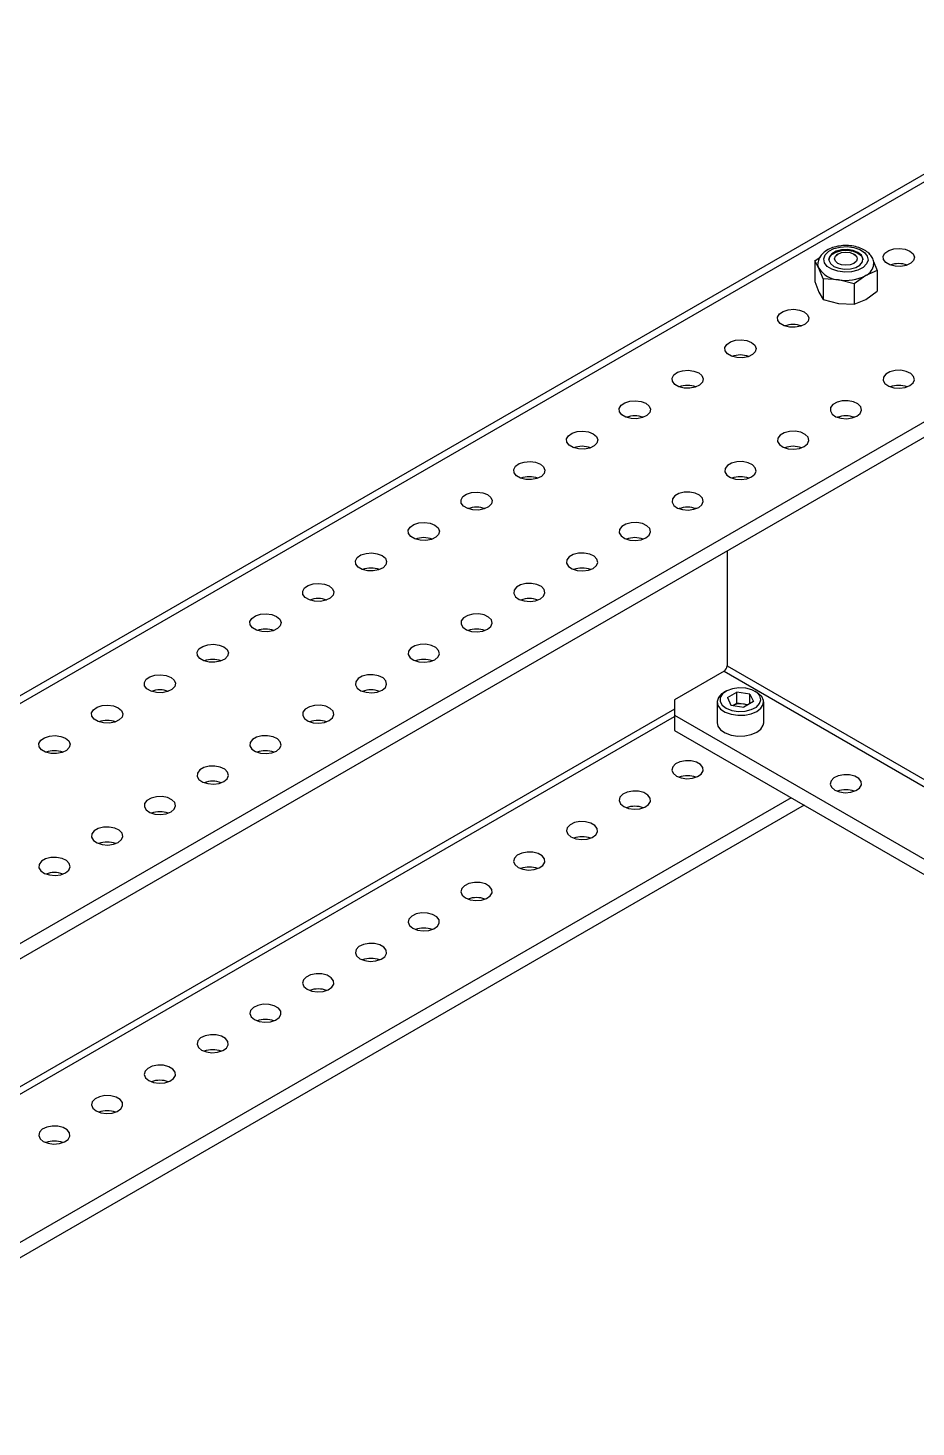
# Model space of a CAD drawing. Header units: inches. Extents: x 0 to 11, y 0 to 8.4.
# Drawn here: x 6.74 to 7.236, y 5.919 to 6.701 of the extents above; entities that cross this region are included whole.
import ezdxf

# ---------------------------------------------------------------- set-up
doc = ezdxf.new("R2010")
doc.units = ezdxf.units.IN
doc.header["$MEASUREMENT"] = 0

msp = doc.modelspace()

# ---------------------------------------------------------------- linework, layer by layer
at = {"color": 7, "linetype": 'Continuous', "lineweight": 25}
for p, q in [((7.38222, 6.70083), (5.79123, 5.78237)), ((5.79768, 5.78173), (7.38867, 6.70019)), ((5.91377, 5.71472), (7.50476, 6.63318)), ((5.91377, 5.70621), (7.50476, 6.62467)), ((7.17974, 6.57068), (7.18279, 6.57289)), ((7.19266, 6.57455), (7.1918, 6.57405)), ((7.20253, 6.57405), (7.20167, 6.57455)), ((7.20992, 6.57535), (7.2105, 6.57435)), ((7.17974, 6.57068), (7.17974, 6.55923)), ((7.18207, 6.56657), (7.17974, 6.57068)), ((7.18441, 6.56062), (7.18207, 6.56657)), ((7.21459, 6.56529), (7.20822, 6.56253)), ((7.21257, 6.57046), (7.21459, 6.56529)), ((7.21459, 6.56529), (7.21459, 6.55384)), ((7.17974, 6.55923), (7.18207, 6.55328)), ((7.18441, 6.56062), (7.18441, 6.54917)), ((7.19312, 6.5602), (7.18441, 6.56062)), ((7.20184, 6.55793), (7.19312, 6.5602)), ((7.20822, 6.56253), (7.20184, 6.55793)), ((7.20184, 6.55793), (7.20184, 6.54648)), ((7.18207, 6.55328), (7.18441, 6.54917)), ((7.20822, 6.54924), (7.21459, 6.55384)), ((7.18441, 6.54917), (7.19312, 6.54691)), ((7.19312, 6.54691), (7.20184, 6.54648)), ((7.20184, 6.54648), (7.20822, 6.54924)), ((7.13088, 6.40883), (7.13088, 6.34451)), ((7.12911, 6.34145), (7.10141, 6.32546)), ((7.12911, 6.34145), (7.66684, 6.03102)), ((7.13088, 6.34451), (7.67037, 6.03307)), ((7.10141, 6.32546), (7.10141, 6.31696)), ((7.12522, 6.32434), (7.12522, 6.3127)), ((7.13015, 6.3303), (7.12903, 6.32965)), ((7.13098, 6.32676), (7.13629, 6.32983)), ((7.13098, 6.32676), (7.13292, 6.32256)), ((7.13403, 6.32239), (7.13629, 6.3237)), ((7.14356, 6.3287), (7.13629, 6.32983)), ((7.13629, 6.3237), (7.13629, 6.32983)), ((7.13993, 6.32314), (7.13629, 6.3237)), ((7.14246, 6.32275), (7.13993, 6.32314)), ((7.1455, 6.32451), (7.14019, 6.32144)), ((7.14356, 6.3287), (7.1455, 6.32451)), ((7.14356, 6.32338), (7.14356, 6.3287)), ((7.14745, 6.32965), (7.14633, 6.3303)), ((7.15126, 6.3127), (7.15126, 6.32434)), ((7.10141, 6.32036), (6.22753, 5.81587)), ((6.23106, 5.81383), (7.10141, 6.31627)), ((7.10141, 6.31696), (7.63177, 6.01078)), ((7.10141, 6.31696), (7.10141, 6.30845)), ((7.13292, 6.32256), (7.14019, 6.32144)), ((7.10141, 6.30845), (7.62441, 6.00653)), ((7.16653, 6.27086), (6.30295, 5.77233)), ((7.17389, 6.26661), (6.31032, 5.76808))]:
    msp.add_line(p, q, dxfattribs=at)
at = {"color": 7, "linetype": 'Continuous', "lineweight": 25, "flags": 128}
for points in [[(7.20037, 6.56467), (7.19652, 6.56444), (7.19273, 6.5649), (7.18938, 6.56602), (7.18679, 6.56768), (7.18522, 6.56972), (7.18481, 6.57194), (7.18562, 6.57413), (7.18755, 6.57606), (7.19043, 6.57756), (7.19397, 6.57846), (7.19781, 6.5787), (7.2016, 6.57823), (7.20495, 6.57712), (7.20754, 6.57546), (7.20912, 6.57341), (7.20952, 6.57119), (7.20871, 6.56901), (7.20678, 6.56707), (7.2039, 6.56558), (7.20037, 6.56467)], [(7.18763, 6.57136), (7.18795, 6.57258), (7.18935, 6.57432), (7.19169, 6.57567), (7.1947, 6.57648), (7.198, 6.57664), (7.2012, 6.57615), (7.20391, 6.57505), (7.20581, 6.57349), (7.20667, 6.57164), (7.2067, 6.57136)], [(7.1947, 6.57689), (7.19169, 6.57608), (7.18935, 6.57473), (7.18795, 6.57299), (7.18766, 6.57109), (7.18852, 6.56924), (7.19042, 6.56767), (7.19313, 6.56658), (7.19634, 6.56608), (7.19964, 6.56625), (7.20264, 6.56706), (7.20498, 6.56841), (7.20638, 6.57014), (7.20667, 6.57205), (7.20581, 6.57389), (7.20391, 6.57546), (7.2012, 6.57656), (7.198, 6.57705), (7.1947, 6.57689)], [(7.20167, 6.56935), (7.1996, 6.56855), (7.19717, 6.56827), (7.19473, 6.56855), (7.19266, 6.56935), (7.19128, 6.57054), (7.1908, 6.57195), (7.19128, 6.57336), (7.19266, 6.57455), (7.19473, 6.57535), (7.19717, 6.57562), (7.1996, 6.57535), (7.20167, 6.57455), (7.20305, 6.57336), (7.20353, 6.57195), (7.20305, 6.57054), (7.20167, 6.56935)], [(7.23282, 6.5762), (7.23463, 6.57467), (7.23537, 6.57286), (7.23493, 6.57102), (7.23336, 6.5694), (7.23089, 6.56821), (7.22784, 6.56762), (7.22463, 6.56771), (7.22168, 6.56846), (7.21941, 6.56977), (7.21811, 6.57147), (7.21796, 6.57332), (7.21899, 6.57509), (7.22104, 6.57651), (7.22385, 6.57742), (7.22703, 6.57767), (7.23016, 6.57725), (7.23282, 6.5762)], [(7.18207, 6.56657), (7.18168, 6.56773), (7.18154, 6.56875)], [(7.17389, 6.54218), (7.17571, 6.54065), (7.17644, 6.53884), (7.176, 6.537), (7.17444, 6.53538), (7.17196, 6.5342), (7.16891, 6.53361), (7.1657, 6.53369), (7.16276, 6.53444), (7.16049, 6.53576), (7.15919, 6.53745), (7.15904, 6.53931), (7.16006, 6.54107), (7.16211, 6.5425), (7.16492, 6.5434), (7.16811, 6.54366), (7.17124, 6.54323), (7.17389, 6.54218)], [(7.14443, 6.52517), (7.14625, 6.52364), (7.14698, 6.52183), (7.14654, 6.52), (7.14497, 6.51837), (7.1425, 6.51719), (7.13945, 6.5166), (7.13624, 6.51668), (7.1333, 6.51743), (7.13102, 6.51875), (7.12972, 6.52045), (7.12958, 6.5223), (7.1306, 6.52406), (7.13265, 6.52549), (7.13546, 6.52639), (7.13865, 6.52665), (7.14178, 6.52622), (7.14443, 6.52517)], [(7.11497, 6.50816), (7.11678, 6.50663), (7.11752, 6.50483), (7.11707, 6.50299), (7.11551, 6.50137), (7.11304, 6.50018), (7.10999, 6.49959), (7.10678, 6.49968), (7.10383, 6.50043), (7.10156, 6.50174), (7.10026, 6.50344), (7.10011, 6.50529), (7.10113, 6.50705), (7.10319, 6.50848), (7.106, 6.50938), (7.10918, 6.50964), (7.11231, 6.50921), (7.11497, 6.50816)], [(7.23282, 6.50102), (7.23463, 6.50255), (7.23537, 6.50436), (7.23493, 6.5062), (7.23336, 6.50782), (7.23089, 6.50901), (7.22784, 6.5096), (7.22463, 6.50951), (7.22168, 6.50876), (7.21941, 6.50745), (7.21811, 6.50575), (7.21796, 6.5039), (7.21899, 6.50214), (7.22104, 6.50071), (7.22385, 6.4998), (7.22703, 6.49955), (7.23016, 6.49997), (7.23282, 6.50102)], [(7.0855, 6.49116), (7.08732, 6.48962), (7.08806, 6.48782), (7.08761, 6.48598), (7.08605, 6.48436), (7.08357, 6.48317), (7.08052, 6.48258), (7.07731, 6.48267), (7.07437, 6.48342), (7.0721, 6.48473), (7.0708, 6.48643), (7.07065, 6.48828), (7.07167, 6.49004), (7.07373, 6.49147), (7.07653, 6.49237), (7.07972, 6.49263), (7.08285, 6.49221), (7.0855, 6.49116)], [(7.20335, 6.48401), (7.20517, 6.48554), (7.20591, 6.48735), (7.20546, 6.48919), (7.2039, 6.49081), (7.20142, 6.492), (7.19838, 6.49259), (7.19516, 6.4925), (7.19222, 6.49175), (7.18995, 6.49044), (7.18865, 6.48874), (7.1885, 6.48689), (7.18952, 6.48513), (7.19158, 6.4837), (7.19439, 6.4828), (7.19757, 6.48254), (7.2007, 6.48296), (7.20335, 6.48401)], [(7.05604, 6.47415), (7.05786, 6.47262), (7.05859, 6.47081), (7.05815, 6.46897), (7.05658, 6.46735), (7.05411, 6.46616), (7.05106, 6.46557), (7.04785, 6.46566), (7.04491, 6.46641), (7.04263, 6.46772), (7.04134, 6.46942), (7.04119, 6.47127), (7.04221, 6.47303), (7.04426, 6.47446), (7.04707, 6.47537), (7.05026, 6.47562), (7.05339, 6.4752), (7.05604, 6.47415)], [(7.17389, 6.467), (7.17571, 6.46854), (7.17644, 6.47034), (7.176, 6.47218), (7.17444, 6.4738), (7.17196, 6.47499), (7.16891, 6.47558), (7.1657, 6.47549), (7.16276, 6.47474), (7.16049, 6.47343), (7.15919, 6.47173), (7.15904, 6.46988), (7.16006, 6.46812), (7.16211, 6.46669), (7.16492, 6.46579), (7.16811, 6.46553), (7.17124, 6.46596), (7.17389, 6.467)], [(7.02658, 6.45714), (7.02839, 6.45561), (7.02913, 6.4538), (7.02869, 6.45196), (7.02712, 6.45034), (7.02465, 6.44915), (7.0216, 6.44856), (7.01839, 6.44865), (7.01545, 6.4494), (7.01317, 6.45071), (7.01187, 6.45241), (7.01172, 6.45427), (7.01275, 6.45603), (7.0148, 6.45745), (7.01761, 6.45836), (7.02079, 6.45861), (7.02392, 6.45819), (7.02658, 6.45714)], [(7.14443, 6.45), (7.14625, 6.45153), (7.14698, 6.45333), (7.14654, 6.45517), (7.14497, 6.45679), (7.1425, 6.45798), (7.13945, 6.45857), (7.13624, 6.45848), (7.1333, 6.45773), (7.13102, 6.45642), (7.12972, 6.45472), (7.12958, 6.45287), (7.1306, 6.45111), (7.13265, 6.44968), (7.13546, 6.44878), (7.13865, 6.44852), (7.14178, 6.44895), (7.14443, 6.45)], [(6.99711, 6.44013), (6.99893, 6.4386), (6.99967, 6.43679), (6.99922, 6.43495), (6.99766, 6.43333), (6.99519, 6.43215), (6.99214, 6.43156), (6.98892, 6.43164), (6.98598, 6.43239), (6.98371, 6.4337), (6.98241, 6.4354), (6.98226, 6.43726), (6.98328, 6.43902), (6.98534, 6.44045), (6.98815, 6.44135), (6.99133, 6.4416), (6.99446, 6.44118), (6.99711, 6.44013)], [(7.11497, 6.43299), (7.11678, 6.43452), (7.11752, 6.43633), (7.11707, 6.43816), (7.11551, 6.43979), (7.11304, 6.44097), (7.10999, 6.44156), (7.10678, 6.44148), (7.10383, 6.44073), (7.10156, 6.43941), (7.10026, 6.43772), (7.10011, 6.43586), (7.10113, 6.4341), (7.10319, 6.43267), (7.106, 6.43177), (7.10918, 6.43151), (7.11231, 6.43194), (7.11497, 6.43299)], [(6.96765, 6.42312), (6.96947, 6.42159), (6.97021, 6.41978), (6.96976, 6.41795), (6.9682, 6.41632), (6.96572, 6.41514), (6.96267, 6.41455), (6.95946, 6.41463), (6.95652, 6.41538), (6.95425, 6.4167), (6.95295, 6.41839), (6.9528, 6.42025), (6.95382, 6.42201), (6.95587, 6.42344), (6.95868, 6.42434), (6.96187, 6.4246), (6.965, 6.42417), (6.96765, 6.42312)], [(7.0855, 6.41598), (7.08732, 6.41751), (7.08806, 6.41932), (7.08761, 6.42116), (7.08605, 6.42278), (7.08357, 6.42396), (7.08052, 6.42455), (7.07731, 6.42447), (7.07437, 6.42372), (7.0721, 6.42241), (7.0708, 6.42071), (7.07065, 6.41885), (7.07167, 6.41709), (7.07373, 6.41566), (7.07653, 6.41476), (7.07972, 6.4145), (7.08285, 6.41493), (7.0855, 6.41598)], [(6.93819, 6.40611), (6.94001, 6.40458), (6.94074, 6.40278), (6.9403, 6.40094), (6.93873, 6.39932), (6.93626, 6.39813), (6.93321, 6.39754), (6.93, 6.39763), (6.92706, 6.39837), (6.92478, 6.39969), (6.92348, 6.40139), (6.92334, 6.40324), (6.92436, 6.405), (6.92641, 6.40643), (6.92922, 6.40733), (6.93241, 6.40759), (6.93554, 6.40716), (6.93819, 6.40611)], [(7.05604, 6.39897), (7.05786, 6.4005), (7.05859, 6.40231), (7.05815, 6.40415), (7.05658, 6.40577), (7.05411, 6.40696), (7.05106, 6.40754), (7.04785, 6.40746), (7.04491, 6.40671), (7.04263, 6.4054), (7.04134, 6.4037), (7.04119, 6.40184), (7.04221, 6.40008), (7.04426, 6.39866), (7.04707, 6.39775), (7.05026, 6.3975), (7.05339, 6.39792), (7.05604, 6.39897)], [(6.90873, 6.38911), (6.91054, 6.38757), (6.91128, 6.38577), (6.91084, 6.38393), (6.90927, 6.38231), (6.9068, 6.38112), (6.90375, 6.38053), (6.90054, 6.38062), (6.89759, 6.38137), (6.89532, 6.38268), (6.89402, 6.38438), (6.89387, 6.38623), (6.89489, 6.38799), (6.89695, 6.38942), (6.89976, 6.39032), (6.90294, 6.39058), (6.90607, 6.39015), (6.90873, 6.38911)], [(7.02658, 6.38196), (7.02839, 6.38349), (7.02913, 6.3853), (7.02869, 6.38714), (7.02712, 6.38876), (7.02465, 6.38995), (7.0216, 6.39054), (7.01839, 6.39045), (7.01545, 6.3897), (7.01317, 6.38839), (7.01187, 6.38669), (7.01172, 6.38484), (7.01275, 6.38308), (7.0148, 6.38165), (7.01761, 6.38074), (7.02079, 6.38049), (7.02392, 6.38091), (7.02658, 6.38196)], [(6.87926, 6.3721), (6.88108, 6.37057), (6.88182, 6.36876), (6.88137, 6.36692), (6.87981, 6.3653), (6.87733, 6.36411), (6.87429, 6.36352), (6.87107, 6.36361), (6.86813, 6.36436), (6.86586, 6.36567), (6.86456, 6.36737), (6.86441, 6.36922), (6.86543, 6.37098), (6.86749, 6.37241), (6.8703, 6.37331), (6.87348, 6.37357), (6.87661, 6.37315), (6.87926, 6.3721)], [(6.99711, 6.36495), (6.99893, 6.36648), (6.99967, 6.36829), (6.99922, 6.37013), (6.99766, 6.37175), (6.99519, 6.37294), (6.99214, 6.37353), (6.98892, 6.37344), (6.98598, 6.37269), (6.98371, 6.37138), (6.98241, 6.36968), (6.98226, 6.36783), (6.98328, 6.36607), (6.98534, 6.36464), (6.98815, 6.36374), (6.99133, 6.36348), (6.99446, 6.3639), (6.99711, 6.36495)], [(6.8498, 6.35509), (6.85162, 6.35356), (6.85235, 6.35175), (6.85191, 6.34991), (6.85035, 6.34829), (6.84787, 6.3471), (6.84482, 6.34651), (6.84161, 6.3466), (6.83867, 6.34735), (6.83639, 6.34866), (6.8351, 6.35036), (6.83495, 6.35221), (6.83597, 6.35397), (6.83802, 6.3554), (6.84083, 6.35631), (6.84402, 6.35656), (6.84715, 6.35614), (6.8498, 6.35509)], [(6.96765, 6.34794), (6.96947, 6.34948), (6.97021, 6.35128), (6.96976, 6.35312), (6.9682, 6.35474), (6.96572, 6.35593), (6.96267, 6.35652), (6.95946, 6.35643), (6.95652, 6.35568), (6.95425, 6.35437), (6.95295, 6.35267), (6.9528, 6.35082), (6.95382, 6.34906), (6.95587, 6.34763), (6.95868, 6.34673), (6.96187, 6.34647), (6.965, 6.3469), (6.96765, 6.34794)], [(6.82034, 6.33808), (6.82216, 6.33655), (6.82289, 6.33474), (6.82245, 6.3329), (6.82088, 6.33128), (6.81841, 6.3301), (6.81536, 6.32951), (6.81215, 6.32959), (6.80921, 6.33034), (6.80693, 6.33165), (6.80563, 6.33335), (6.80548, 6.33521), (6.80651, 6.33697), (6.80856, 6.33839), (6.81137, 6.3393), (6.81455, 6.33955), (6.81768, 6.33913), (6.82034, 6.33808)], [(6.93819, 6.33094), (6.94001, 6.33247), (6.94074, 6.33427), (6.9403, 6.33611), (6.93873, 6.33774), (6.93626, 6.33892), (6.93321, 6.33951), (6.93, 6.33943), (6.92706, 6.33868), (6.92478, 6.33736), (6.92348, 6.33566), (6.92334, 6.33381), (6.92436, 6.33205), (6.92641, 6.33062), (6.92922, 6.32972), (6.93241, 6.32946), (6.93554, 6.32989), (6.93819, 6.33094)], [(7.1412, 6.33201), (7.13745, 6.33222), (7.13379, 6.33171), (7.13061, 6.33055), (7.12826, 6.32885), (7.12699, 6.32681), (7.12693, 6.32463), (7.12811, 6.32257), (7.13038, 6.32084), (7.1335, 6.31962), (7.13714, 6.31906), (7.1409, 6.31921), (7.14436, 6.32006), (7.14717, 6.3215), (7.14901, 6.3234), (7.14968, 6.32554), (7.14911, 6.32769), (7.14736, 6.32962), (7.14463, 6.33111), (7.1412, 6.33201)], [(7.12903, 6.32965), (7.12776, 6.3288), (7.12595, 6.32682), (7.12523, 6.32462), (7.12566, 6.32239), (7.12722, 6.32034), (7.12975, 6.31864), (7.13303, 6.31745), (7.13678, 6.31687), (7.14066, 6.31695), (7.14433, 6.31769), (7.14745, 6.31902), (7.14975, 6.32083), (7.15104, 6.32294), (7.15118, 6.32518), (7.15018, 6.32734), (7.14811, 6.32924), (7.14745, 6.32965)], [(6.79087, 6.32107), (6.79269, 6.31954), (6.79343, 6.31773), (6.79298, 6.31589), (6.79142, 6.31427), (6.78895, 6.31309), (6.7859, 6.3125), (6.78268, 6.31258), (6.77974, 6.31333), (6.77747, 6.31464), (6.77617, 6.31634), (6.77602, 6.3182), (6.77704, 6.31996), (6.7791, 6.32139), (6.78191, 6.32229), (6.78509, 6.32255), (6.78822, 6.32212), (6.79087, 6.32107)], [(6.90873, 6.31393), (6.91054, 6.31546), (6.91128, 6.31727), (6.91084, 6.3191), (6.90927, 6.32073), (6.9068, 6.32191), (6.90375, 6.3225), (6.90054, 6.32242), (6.89759, 6.32167), (6.89532, 6.32035), (6.89402, 6.31866), (6.89387, 6.3168), (6.89489, 6.31504), (6.89695, 6.31361), (6.89976, 6.31271), (6.90294, 6.31245), (6.90607, 6.31288), (6.90873, 6.31393)], [(7.12522, 6.3127), (7.12566, 6.31076), (7.12722, 6.3087), (7.12975, 6.30701), (7.13303, 6.30581), (7.13678, 6.30523), (7.14066, 6.30532), (7.14433, 6.30606), (7.14745, 6.30739), (7.14975, 6.30919), (7.15104, 6.31131), (7.15126, 6.3127)], [(6.76141, 6.30406), (6.76323, 6.30253), (6.76397, 6.30072), (6.76352, 6.29889), (6.76196, 6.29726), (6.75948, 6.29608), (6.75643, 6.29549), (6.75322, 6.29557), (6.75028, 6.29632), (6.74801, 6.29764), (6.74671, 6.29933), (6.74656, 6.30119), (6.74758, 6.30295), (6.74964, 6.30438), (6.75244, 6.30528), (6.75563, 6.30554), (6.75876, 6.30511), (6.76141, 6.30406)], [(6.87926, 6.29692), (6.88108, 6.29845), (6.88182, 6.30026), (6.88137, 6.3021), (6.87981, 6.30372), (6.87733, 6.3049), (6.87429, 6.30549), (6.87107, 6.30541), (6.86813, 6.30466), (6.86586, 6.30335), (6.86456, 6.30165), (6.86441, 6.29979), (6.86543, 6.29803), (6.86749, 6.2966), (6.8703, 6.2957), (6.87348, 6.29545), (6.87661, 6.29587), (6.87926, 6.29692)], [(7.10259, 6.28294), (7.10524, 6.28189), (7.10837, 6.28146), (7.11156, 6.28172), (7.11437, 6.28262), (7.11642, 6.28405), (7.11744, 6.28581), (7.1173, 6.28767), (7.116, 6.28936), (7.11372, 6.29068), (7.11078, 6.29143), (7.10757, 6.29151), (7.10452, 6.29092), (7.10205, 6.28974), (7.10048, 6.28811), (7.10004, 6.28628), (7.10077, 6.28447), (7.10259, 6.28294)], [(6.8498, 6.27991), (6.85162, 6.28144), (6.85235, 6.28325), (6.85191, 6.28509), (6.85035, 6.28671), (6.84787, 6.2879), (6.84482, 6.28849), (6.84161, 6.2884), (6.83867, 6.28765), (6.83639, 6.28634), (6.8351, 6.28464), (6.83495, 6.28278), (6.83597, 6.28102), (6.83802, 6.2796), (6.84083, 6.27869), (6.84402, 6.27844), (6.84715, 6.27886), (6.8498, 6.27991)], [(7.19098, 6.27511), (7.19363, 6.27407), (7.19676, 6.27364), (7.19995, 6.2739), (7.20276, 6.2748), (7.20481, 6.27623), (7.20583, 6.27799), (7.20568, 6.27984), (7.20439, 6.28154), (7.20211, 6.28285), (7.19917, 6.2836), (7.19596, 6.28369), (7.19291, 6.2831), (7.19044, 6.28191), (7.18887, 6.28029), (7.18843, 6.27845), (7.18916, 6.27665), (7.19098, 6.27511)], [(6.82034, 6.2629), (6.82216, 6.26443), (6.82289, 6.26624), (6.82245, 6.26808), (6.82088, 6.2697), (6.81841, 6.27089), (6.81536, 6.27148), (6.81215, 6.27139), (6.80921, 6.27064), (6.80693, 6.26933), (6.80563, 6.26763), (6.80548, 6.26578), (6.80651, 6.26402), (6.80856, 6.26259), (6.81137, 6.26168), (6.81455, 6.26143), (6.81768, 6.26185), (6.82034, 6.2629)], [(7.07313, 6.26593), (7.07578, 6.26488), (7.07891, 6.26445), (7.0821, 6.26471), (7.08491, 6.26561), (7.08696, 6.26704), (7.08798, 6.2688), (7.08783, 6.27066), (7.08653, 6.27235), (7.08426, 6.27367), (7.08132, 6.27442), (7.07811, 6.2745), (7.07506, 6.27391), (7.07258, 6.27273), (7.07102, 6.27111), (7.07057, 6.26927), (7.07131, 6.26746), (7.07313, 6.26593)], [(6.79087, 6.24589), (6.79269, 6.24743), (6.79343, 6.24923), (6.79298, 6.25107), (6.79142, 6.25269), (6.78895, 6.25388), (6.7859, 6.25447), (6.78268, 6.25438), (6.77974, 6.25363), (6.77747, 6.25232), (6.77617, 6.25062), (6.77602, 6.24877), (6.77704, 6.24701), (6.7791, 6.24558), (6.78191, 6.24468), (6.78509, 6.24442), (6.78822, 6.24484), (6.79087, 6.24589)], [(7.04367, 6.24892), (7.04632, 6.24787), (7.04945, 6.24745), (7.05263, 6.2477), (7.05544, 6.24861), (7.0575, 6.25003), (7.05852, 6.25179), (7.05837, 6.25365), (7.05707, 6.25535), (7.0548, 6.25666), (7.05186, 6.25741), (7.04864, 6.25749), (7.0456, 6.2569), (7.04312, 6.25572), (7.04156, 6.2541), (7.04111, 6.25226), (7.04185, 6.25045), (7.04367, 6.24892)], [(6.76141, 6.22889), (6.76323, 6.23042), (6.76397, 6.23222), (6.76352, 6.23406), (6.76196, 6.23568), (6.75948, 6.23687), (6.75643, 6.23746), (6.75322, 6.23737), (6.75028, 6.23662), (6.74801, 6.23531), (6.74671, 6.23361), (6.74656, 6.23176), (6.74758, 6.23), (6.74964, 6.22857), (6.75244, 6.22767), (6.75563, 6.22741), (6.75876, 6.22784), (6.76141, 6.22889)], [(7.0142, 6.23191), (7.01686, 6.23086), (7.01999, 6.23044), (7.02317, 6.23069), (7.02598, 6.2316), (7.02803, 6.23303), (7.02906, 6.23479), (7.02891, 6.23664), (7.02761, 6.23834), (7.02534, 6.23965), (7.02239, 6.2404), (7.01918, 6.24049), (7.01613, 6.2399), (7.01366, 6.23871), (7.01209, 6.23709), (7.01165, 6.23525), (7.01239, 6.23344), (7.0142, 6.23191)], [(6.98474, 6.2149), (6.98739, 6.21385), (6.99052, 6.21343), (6.99371, 6.21369), (6.99652, 6.21459), (6.99857, 6.21602), (6.99959, 6.21778), (6.99944, 6.21963), (6.99815, 6.22133), (6.99587, 6.22264), (6.99293, 6.22339), (6.98972, 6.22348), (6.98667, 6.22289), (6.9842, 6.2217), (6.98263, 6.22008), (6.98219, 6.21824), (6.98292, 6.21643), (6.98474, 6.2149)], [(6.95528, 6.19789), (6.95793, 6.19685), (6.96106, 6.19642), (6.96425, 6.19668), (6.96705, 6.19758), (6.96911, 6.19901), (6.97013, 6.20077), (6.96998, 6.20262), (6.96868, 6.20432), (6.96641, 6.20563), (6.96347, 6.20638), (6.96026, 6.20647), (6.95721, 6.20588), (6.95473, 6.20469), (6.95317, 6.20307), (6.95272, 6.20123), (6.95346, 6.19943), (6.95528, 6.19789)], [(6.92581, 6.18089), (6.92847, 6.17984), (6.9316, 6.17941), (6.93478, 6.17967), (6.93759, 6.18057), (6.93965, 6.182), (6.94067, 6.18376), (6.94052, 6.18561), (6.93922, 6.18731), (6.93695, 6.18862), (6.93401, 6.18937), (6.93079, 6.18946), (6.92774, 6.18887), (6.92527, 6.18768), (6.92371, 6.18606), (6.92326, 6.18422), (6.924, 6.18242), (6.92581, 6.18089)], [(6.89635, 6.16388), (6.899, 6.16283), (6.90213, 6.1624), (6.90532, 6.16266), (6.90813, 6.16356), (6.91018, 6.16499), (6.91121, 6.16675), (6.91106, 6.16861), (6.90976, 6.1703), (6.90748, 6.17162), (6.90454, 6.17237), (6.90133, 6.17245), (6.89828, 6.17186), (6.89581, 6.17068), (6.89424, 6.16905), (6.8938, 6.16722), (6.89453, 6.16541), (6.89635, 6.16388)], [(6.86689, 6.14687), (6.86954, 6.14582), (6.87267, 6.14539), (6.87586, 6.14565), (6.87867, 6.14655), (6.88072, 6.14798), (6.88174, 6.14974), (6.88159, 6.1516), (6.88029, 6.1533), (6.87802, 6.15461), (6.87508, 6.15536), (6.87187, 6.15544), (6.86882, 6.15485), (6.86634, 6.15367), (6.86478, 6.15205), (6.86434, 6.15021), (6.86507, 6.1484), (6.86689, 6.14687)], [(6.83743, 6.12986), (6.84008, 6.12881), (6.84321, 6.12839), (6.84639, 6.12864), (6.8492, 6.12955), (6.85126, 6.13097), (6.85228, 6.13273), (6.85213, 6.13459), (6.85083, 6.13629), (6.84856, 6.1376), (6.84562, 6.13835), (6.8424, 6.13843), (6.83936, 6.13785), (6.83688, 6.13666), (6.83532, 6.13504), (6.83487, 6.1332), (6.83561, 6.13139), (6.83743, 6.12986)], [(6.80796, 6.11285), (6.81062, 6.1118), (6.81375, 6.11138), (6.81693, 6.11163), (6.81974, 6.11254), (6.82179, 6.11397), (6.82282, 6.11573), (6.82267, 6.11758), (6.82137, 6.11928), (6.8191, 6.12059), (6.81615, 6.12134), (6.81294, 6.12143), (6.80989, 6.12084), (6.80742, 6.11965), (6.80585, 6.11803), (6.80541, 6.11619), (6.80615, 6.11438), (6.80796, 6.11285)], [(6.7785, 6.09584), (6.78115, 6.09479), (6.78428, 6.09437), (6.78747, 6.09463), (6.79028, 6.09553), (6.79233, 6.09696), (6.79335, 6.09872), (6.79321, 6.10057), (6.79191, 6.10227), (6.78963, 6.10358), (6.78669, 6.10433), (6.78348, 6.10442), (6.78043, 6.10383), (6.77796, 6.10264), (6.77639, 6.10102), (6.77595, 6.09918), (6.77668, 6.09737), (6.7785, 6.09584)], [(6.74904, 6.07883), (6.75169, 6.07779), (6.75482, 6.07736), (6.75801, 6.07762), (6.76081, 6.07852), (6.76287, 6.07995), (6.76389, 6.08171), (6.76374, 6.08356), (6.76244, 6.08526), (6.76017, 6.08657), (6.75723, 6.08732), (6.75402, 6.08741), (6.75097, 6.08682), (6.74849, 6.08563), (6.74693, 6.08401), (6.74648, 6.08217), (6.74722, 6.08037), (6.74904, 6.07883)]]:
    msp.add_lwpolyline(points, dxfattribs=at)
at = {"color": 7, "linetype": 'Continuous', "lineweight": 25}
for centre, radius, start, end in [((7.19398, 6.57443), 0.01426, 213.43888, 266.5665), ((7.20491, 6.56974), 0.00793, 294.5956, 353.3176), ((7.22663, 6.55505), 0.01414, 70.49263, 109.50737), ((7.19719, 6.58383), 0.02399, 260.2289, 297.35717), ((7.1677, 6.52103), 0.01414, 70.49263, 109.50737), ((7.13824, 6.50402), 0.01414, 70.49263, 109.50737), ((7.10878, 6.48701), 0.01414, 70.49263, 109.50737), ((7.22663, 6.48701), 0.01414, 70.49263, 109.50737), ((7.07932, 6.47), 0.01414, 70.49263, 109.50737), ((7.19717, 6.47), 0.01414, 70.49263, 109.50737), ((7.04985, 6.453), 0.01414, 70.49263, 109.50737), ((7.1677, 6.453), 0.01414, 70.49263, 109.50737), ((7.02039, 6.43599), 0.01414, 70.49263, 109.50737), ((7.13824, 6.43599), 0.01414, 70.49263, 109.50737), ((6.99093, 6.41898), 0.01414, 70.49263, 109.50737), ((7.10878, 6.41898), 0.01414, 70.49263, 109.50737), ((6.96146, 6.40197), 0.01414, 70.49263, 109.50737), ((7.07932, 6.40197), 0.01414, 70.49263, 109.50737), ((6.932, 6.38496), 0.01414, 70.49263, 109.50737), ((7.04985, 6.38496), 0.01414, 70.49263, 109.50737), ((6.90254, 6.36795), 0.01414, 70.49263, 109.50737), ((7.02039, 6.36795), 0.01414, 70.49263, 109.50737), ((6.87308, 6.35094), 0.01414, 70.49263, 109.50737), ((6.99093, 6.35094), 0.01414, 70.49263, 109.50737), ((6.84361, 6.33394), 0.01414, 70.49263, 109.50737), ((6.96146, 6.33394), 0.01414, 70.49263, 109.50737), ((7.12704, 6.34468), 0.00384, 302.60548, 357.39452), ((6.81415, 6.31693), 0.01414, 70.49263, 109.50737), ((6.932, 6.31693), 0.01414, 70.49263, 109.50737), ((7.13823, 6.31307), 0.01021, 80.44585, 114.14725), ((7.13859, 6.31409), 0.00915, 67.45974, 81.57382), ((6.78469, 6.29992), 0.01414, 70.49263, 109.50737), ((6.90254, 6.29992), 0.01414, 70.49263, 109.50737), ((6.75523, 6.28291), 0.01414, 70.49263, 109.50737), ((6.87308, 6.28291), 0.01414, 70.49263, 109.50737), ((6.84361, 6.2659), 0.01414, 70.49263, 109.50737), ((7.10878, 6.26893), 0.01414, 70.49263, 109.50737), ((7.19717, 6.26115), 0.0141, 70.43682, 109.56318), ((6.81415, 6.24889), 0.01414, 70.49263, 109.50737), ((7.07932, 6.25192), 0.01414, 70.49263, 109.50737), ((6.78469, 6.23189), 0.01414, 70.49263, 109.50737), ((7.04985, 6.23491), 0.01414, 70.49263, 109.50737), ((6.75523, 6.21488), 0.01414, 70.49263, 109.50737), ((7.02039, 6.2179), 0.01414, 70.49263, 109.50737), ((6.99093, 6.20089), 0.01414, 70.49263, 109.50737), ((6.96146, 6.18389), 0.01414, 70.49263, 109.50737), ((6.932, 6.16688), 0.01414, 70.49263, 109.50737), ((6.90254, 6.14987), 0.01414, 70.49263, 109.50737), ((6.87308, 6.13286), 0.01414, 70.49263, 109.50737), ((6.84361, 6.11585), 0.01414, 70.49263, 109.50737), ((6.81415, 6.09884), 0.01414, 70.49263, 109.50737), ((6.78469, 6.08184), 0.01414, 70.49263, 109.50737), ((6.75523, 6.06483), 0.01414, 70.49263, 109.50737)]:
    msp.add_arc(centre, radius, start, end, dxfattribs=at)
msp.add_open_spline([(7.21265, 6.56878), (7.21269, 6.5692), (7.21282, 6.57054), (7.21191, 6.5727), (7.21018, 6.57497), (7.20764, 6.57686), (7.20439, 6.5783), (7.20059, 6.57918), (7.19654, 6.57941), (7.19251, 6.57897), (7.18876, 6.57788), (7.18564, 6.57621), (7.18329, 6.57407), (7.18195, 6.57163), (7.18138, 6.56972), (7.18157, 6.56877), (7.18159, 6.56869)], degree=3, knots=[0, 0, 0, 0, 0.033836, 0.107461, 0.180854, 0.258952, 0.342161, 0.42707, 0.511781, 0.596657, 0.682355, 0.769753, 0.848621, 0.922162, 0.992927, 1, 1, 1, 1], dxfattribs=at)

doc.saveas('drawing.dxf')
